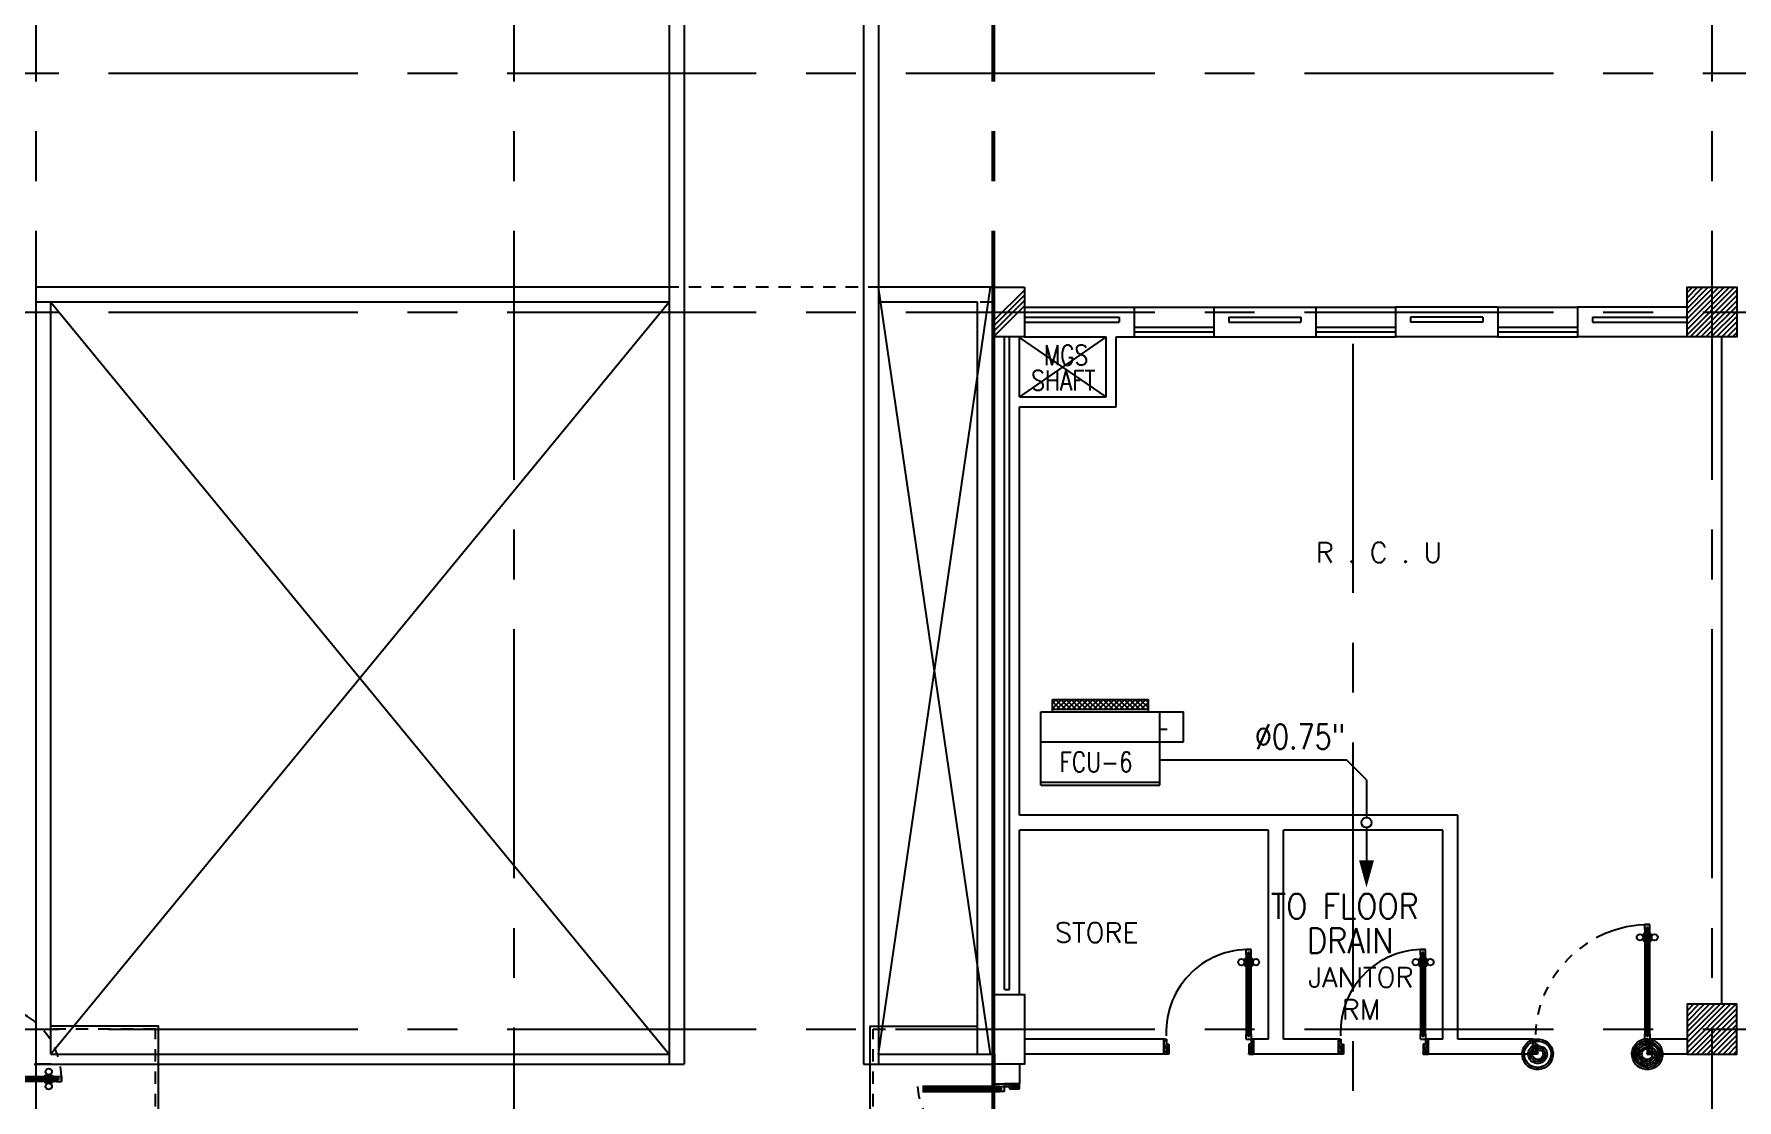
# Model space of a CAD drawing. Extents: x 417866242 to 417866861, y 43498051 to 43498155.
# Drawn here: x 417866821.67 to 417866838.76, y 43498133.33 to 43498144.03 of the extents above; entities that cross this region are included whole.
import ezdxf
from ezdxf.enums import TextEntityAlignment as Align

# ---------------------------------------------------------------- set-up
doc = ezdxf.new("R2010")
doc.units = 0
doc.header["$MEASUREMENT"] = 0
for name, pattern in [('CENTERX2', [4, 2.5, -0.5, 0.5, -0.5]), ('HIDDEN', [0.375, 0.25, -0.125]), ('HIDDEN2', [0.1875, 0.125, -0.0625])]:
    doc.linetypes.add(name, pattern=pattern)
doc.layers.get('0').update_dxf_attribs({"linetype": 'CONTINUOUS'})
for name, color, linetype in [('AC-CD', 6, 'CONTINUOUS'), ('AC-TEXT', 2, 'CONTINUOUS'), ('AXES', 11, 'CENTERX2'), ('COL', 11, 'CONTINUOUS'), ('DOOR', 11, 'CONTINUOUS'), ('FCU', 6, 'CONTINUOUS'), ('HAT', 11, 'CONTINUOUS'), ('INSUL', 11, 'CONTINUOUS'), ('P-SOLIDWASTE', 6, 'CONTINUOUS'), ('RM-NAME', 11, 'CONTINUOUS'), ('ROOF', 7, 'CONTINUOUS'), ('SHAFT', 11, 'CONTINUOUS'), ('STR', 11, 'CONTINUOUS'), ('TEXT', 11, 'CONTINUOUS'), ('TEXTN', 2, 'CONTINUOUS'), ('WALL', 11, 'CONTINUOUS'), ('WIN', 11, 'CONTINUOUS')]:
    doc.layers.add(name, color=color, linetype=linetype)
doc.styles.add('ROMANS', font='ROMANS.shx', dxfattribs={"width": 0.6})

# ---------------------------------------------------------------- blocks, each defined once
blk = doc.blocks.new('DOOR90')
at = {"layer": 'DOOR', "color": 7, "linetype": 'ByBlock'}
for p, q in [((-150, 0), (0, 0)), ((-150, 0), (-150, -25)), ((0, -50), (-113.7099299924448, 0)), ((0, -50), (-40.1457343158545, 0)), ((0, -50), (0, 0)), ((-1000, -25), (-1050, -25)), ((-1050, -75), (-1050, -25)), ((-1050, -25), (-1050, -75)), ((-1000, -75), (-1050, -74.99999999947613)), ((-1000, -41.9999999999709), (-1020, -41.9999999999709)), ((-1020, -42), (-1020, -58)), ((-1000, -58), (-1020, -58)), ((-1000, -25), (-1000, -41.9999999999709)), ((-1000, -58), (-1000, -75)), ((-877.6424572214019, -17.79999999995925), (-967.6424572214019, -17.79999999995925)), ((-967.6424572214019, -25), (-967.6424572214019, -17.79999999995925)), ((-967.6424572214019, -75), (-967.6424572214019, -82.20000000004075)), ((-877.6424572214019, -82.20000000004075), (-967.6424572214019, -82.20000000004075)), ((-955.0424572214251, -8.799999999959255), (-890.2424572213786, -8.799999999959255)), ((-955.0424572214251, -17.79999999995925), (-955.0424572214251, -8.799999999959255)), ((-955.0424572214251, -17.79999999995925), (-890.2424572213786, -17.79999999995925)), ((-955.0424572214251, -82.20000000004075), (-890.2424572213786, -82.20000000004075)), ((-955.0424572214251, -82.20000000004075), (-955.0424572214251, -91.20000000004075)), ((-955.0424572214251, -91.20000000004075), (-890.2424572213786, -91.20000000004075)), ((-890.2424572213786, -17.79999999995925), (-890.2424572213786, -8.799999999959255)), ((-890.2424572213786, -82.20000000004075), (-890.2424572213786, -91.20000000004075)), ((-877.6424572214019, -25), (-877.6424572214019, -17.79999999995925)), ((-877.6424572214019, -75), (-877.6424572214019, -82.20000000004075)), ((-200, -25), (-150, -25)), ((-200, -42), (-200, -25)), ((-180, -42), (-200, -42)), ((-200, -58), (-180, -58)), ((-200, -75), (-200, -58)), ((-150, -75), (-200, -75)), ((-180, -58), (-180, -42)), ((-150, -25), (-100, -25)), ((-150, -75), (-150, -25)), ((-100, -25), (-100, -50)), ((0, -50), (-100, -36.64271395650576)), ((-100, -50), (0, -50)), ((0, -850), (-113.7099299924448, -900)), ((-100, -875), (-100, -850)), ((0, -850), (-100, -863.3572860434942)), ((-100, -850), (0, -850)), ((0, -850), (-40.1457343158545, -900)), ((0, -850), (0, -900)), ((-150, -875), (-100, -875)), ((-150, -900), (-150, -875)), ((-150, -900), (0, -900)), ((0, -900), (-150, -900))]:
    blk.add_line(p, q, dxfattribs=at)
at = {"layer": 'DOOR', "linetype": 'ByBlock'}
for p, q in [((-200, -25), (-1000, -25)), ((-200, -42), (-1000, -41.9999999999709)), ((-200, -58), (-1000, -58)), ((-1000, -75), (-200, -75))]:
    blk.add_line(p, q, dxfattribs=at)
at = {"layer": 'DOOR', "color": 7, "linetype": 'ByBlock'}
for centre in [(-922.6424572214019, 23.53094421501737), (-922.6424572214019, -123.5309442149592)]:
    blk.add_circle(centre, 32.39999999998526, dxfattribs=at)
for centre, radius, start, end in [((0, -50), 154.4019578127773, 161.1052885482714, 166.2857707768669), ((0, -50), 94.40195781277725, 148.0181880328085, 180), ((0, -50), 134.4019578127773, 158.159849394549, 169.2800236450682), ((0, -50), 114.4019578127773, 154.0838418822192, 167.37742587102), ((0, -50), 74.40195781277725, 137.7764264185456, 180), ((0, -50), 54.40195781277725, 113.2073828924446, 180), ((0, -50), 34.40195781277725, 90, 180), ((0, -50), 14.40195781277725, 90, 180), ((0, -850), 94.40195781277725, 180, 211.9818119671915), ((0, -850), 74.40195781277725, 180, 222.2235735814543), ((0, -850), 54.40195781277725, 180, 246.7926171075554), ((0, -850), 34.40195781277725, 180, 270), ((0, -850), 14.40195781277725, 180, 270), ((0, -850), 154.4019578127773, 193.7142292231331, 198.8947114517286), ((0, -850), 134.4019578127773, 190.7199763549318, 201.840150605451)]:
    blk.add_arc(centre, radius, start, end, dxfattribs=at)
at = {"layer": 'DOOR', "linetype": 'HIDDEN', "ltscale": 0.5}
blk.add_arc((-222.2222222220153, -49.99999999976717), 828.155208510499, 178.270116378131, 275.0030377036063, dxfattribs=at)
blk = doc.blocks.new('A$C1DFA4FE8')
at = {"layer": 'DOOR', "color": 0, "linetype": 'ByBlock'}
for p, q in [((0.4128956971253501, 1630.930816745182), (0.4128956971253501, 1580.930816745182)), ((0.4128956971253501, 1580.930816745182), (0.4128956971253501, 1630.930816745182)), ((50.41289569712535, 1630.930816745182), (0.4128956971253501, 1630.930816745182)), ((50.41289569712535, 1580.930816745182), (0.4128956970962463, 1580.930816745706)), ((30.41289569712535, 1613.930816745182), (30.41289569712535, 1597.930816745182)), ((50.41289569712535, 1613.930816745211), (30.41289569712535, 1613.930816745211)), ((50.41289569712535, 1597.930816745182), (30.41289569712535, 1597.930816745182)), ((50.41289569712535, 1630.930816745182), (50.41289569712535, 1613.930816745211)), ((50.41289569712535, 1597.930816745182), (50.41289569712535, 1580.930816745182)), ((750.4128956971254, 1613.930816745211), (750.4128956971254, 1630.930816745211)), ((750.4128956971254, 1630.930816745211), (800.4128956971254, 1630.930816745211)), ((770.4128956971254, 1613.930816745211), (750.4128956971254, 1613.930816745211)), ((750.4128956971254, 1580.930816745211), (750.4128956971254, 1597.930816745211)), ((750.4128956971254, 1597.930816745211), (770.4128956971254, 1597.930816745211)), ((800.4128956971254, 1580.930816745211), (750.4128956971254, 1580.930816745211)), ((770.4128956971254, 1597.930816745211), (770.4128956971254, 1613.930816745211)), ((950.4128956971254, 1655.930816745211), (800.4128956971254, 1655.930816745211)), ((800.4128956971254, 1655.930816745211), (800.4128956971254, 1630.930816745211)), ((800.4128956971254, 1580.930816745211), (800.4128956971254, 1630.930816745211)), ((800.4128956971254, 1630.930816745211), (850.4128956971254, 1630.930816745211)), ((850.4128956971254, 1630.930816745211), (850.4128956971254, 1605.930816745211)), ((850.4128956971254, 1605.930816745211), (950.4128956971254, 1605.930816745211)), ((950.4128956971254, 1605.930816745211), (950.4128956971254, 1655.930816745211)), ((0.4128956971253501, 80.93081674524001), (0.4128956971253501, 130.93081674524)), ((0.4128956971253501, 130.93081674524), (0.4128956971253501, 80.93081674524001)), ((50.41289569712535, 130.93081674524), (0.4128956970962463, 130.9308167447161)), ((50.41289569712535, 80.93081674524001), (0.4128956971253501, 80.93081674524001)), ((30.41289569712535, 97.93081674524001), (30.41289569712535, 113.93081674524)), ((50.41289569712535, 113.93081674524), (30.41289569712535, 113.93081674524)), ((50.41289569712535, 97.9308167452109), (30.41289569712535, 97.9308167452109)), ((50.41289569712535, 113.93081674524), (50.41289569712535, 130.93081674524)), ((50.41289569712535, 80.93081674524001), (50.41289569712535, 97.9308167452109)), ((82.7704384757235, 130.93081674524), (82.7704384757235, 138.1308167452808)), ((172.7704384757235, 138.1308167452808), (82.7704384757235, 138.1308167452808)), ((82.7704384757235, 80.93081674524001), (82.7704384757235, 73.73081674517016)), ((172.7704384757235, 73.73081674517016), (82.7704384757235, 73.73081674517016)), ((95.37043847572932, 138.1308167452808), (95.37043847572932, 147.1308167452808)), ((95.37043847572932, 147.1308167452808), (160.1704384757177, 147.1308167452808)), ((95.37043847572932, 138.1308167452808), (160.1704384757177, 138.1308167452808)), ((95.37043847572932, 73.73081674517016), (95.37043847572932, 64.73081674517016)), ((95.37043847572932, 73.73081674517016), (160.1704384757177, 73.73081674517016)), ((95.37043847572932, 64.73081674517016), (160.1704384757177, 64.73081674517016)), ((160.1704384757177, 138.1308167452808), (160.1704384757177, 147.1308167452808)), ((160.1704384757177, 73.73081674517016), (160.1704384757177, 64.73081674517016)), ((172.7704384757235, 130.93081674524), (172.7704384757235, 138.1308167452808)), ((172.7704384757235, 80.93081674524001), (172.7704384757235, 73.73081674517016)), ((750.4128956971254, 130.9308167452109), (750.4128956971254, 113.9308167452109)), ((800.4128956971254, 130.9308167452109), (750.4128956971254, 130.9308167452109)), ((750.4128956971254, 113.9308167452109), (770.4128956971254, 113.9308167452109)), ((750.4128956971254, 97.9308167452109), (750.4128956971254, 80.9308167452109)), ((770.4128956971254, 97.9308167452109), (750.4128956971254, 97.9308167452109)), ((750.4128956971254, 80.9308167452109), (800.4128956971254, 80.9308167452109)), ((770.4128956971254, 113.9308167452109), (770.4128956971254, 97.9308167452109)), ((800.4128956971254, 130.9308167452109), (800.4128956971254, 80.9308167452109)), ((800.4128956971254, 55.9308167452109), (800.4128956971254, 80.9308167452109)), ((800.4128956971254, 80.9308167452109), (850.4128956971254, 80.9308167452109)), ((950.4128956971254, 55.9308167452109), (800.4128956971254, 55.9308167452109)), ((850.4128956971254, 105.9308167452109), (950.4128956971254, 105.9308167452109)), ((850.4128956971254, 80.9308167452109), (850.4128956971254, 105.9308167452109)), ((950.4128956971254, 105.9308167452109), (950.4128956971254, 55.9308167452109))]:
    blk.add_line(p, q, dxfattribs=at)
at = {"layer": 'DOOR', "linetype": 'ByBlock'}
for p, q in [((750.4128956971254, 1630.930816745211), (50.41289569712535, 1630.930816745182)), ((750.4128956971254, 1613.930816745211), (50.41289569712535, 1613.930816745211)), ((750.4128956971254, 1597.930816745211), (50.41289569712535, 1597.930816745182)), ((50.41289569712535, 1580.930816745182), (750.4128956971254, 1580.930816745211)), ((50.41289569712535, 130.93081674524), (750.4128956971254, 130.9308167452109)), ((750.4128956971254, 113.9308167452109), (50.41289569712535, 113.93081674524)), ((750.4128956971254, 97.9308167452109), (50.41289569712535, 97.9308167452109)), ((750.4128956971254, 80.9308167452109), (50.41289569712535, 80.93081674524001))]:
    blk.add_line(p, q, dxfattribs=at)
at = {"layer": 'DOOR', "color": 9, "linetype": 'ByBlock'}
for p, q in [((950.4128956971254, 1605.930816745211), (836.7029657046805, 1655.930816745211)), ((950.4128956971254, 1605.930816745211), (850.4128956971254, 1619.288102788705)), ((950.4128956971254, 1605.930816745211), (910.2671613812709, 1655.930816745211)), ((950.4128956971254, 105.9308167452109), (836.7029657046805, 55.9308167452109)), ((950.4128956971254, 105.9308167452109), (850.4128956971254, 92.57353070171666)), ((950.4128956971254, 105.9308167452109), (910.2671613812709, 55.9308167452109))]:
    blk.add_line(p, q, dxfattribs=at)
at = {"layer": 'DOOR', "color": 0, "linetype": 'ByBlock'}
for centre in [(127.7704384757235, 179.4617609601992), (127.7704384757235, 32.39987253022264)]:
    blk.add_circle(centre, 32.39999999998526, dxfattribs=at)
at = {"layer": 'DOOR', "linetype": 'HIDDEN', "ltscale": 0.5}
for centre, start, end in [((751.584770697089, 1605.930816745182), 178.0938237649878, 273.7249371334132), ((751.584770697089, 105.93081674524), 86.27506286658672, 181.9061762350122)]:
    blk.add_arc(centre, 751.5877765044983, start, end, dxfattribs=at)
at = {"layer": 'DOOR', "color": 9, "linetype": 'ByBlock'}
for centre, radius, start, end in [((950.4128956971254, 1605.930816745211), 154.4019578127773, 161.1052885492919, 166.2857707775487), ((950.4128956971254, 1605.930816745211), 134.4019578127773, 158.1598493930306, 169.2800236451594), ((950.4128956971254, 1605.930816745211), 114.4019578127773, 154.0838418820621, 167.3774258712913), ((950.4128956971254, 1605.930816745211), 94.40195781277725, 148.0181880330829, 180), ((950.4128956971254, 1605.930816745211), 74.40195781277725, 137.776426416831, 180), ((950.4128956971254, 1605.930816745211), 54.40195781277725, 113.2073828919769, 180), ((950.4128956971254, 1605.930816745211), 34.40195781277725, 90.00000000000001, 180), ((950.4128956971254, 1605.930816745211), 14.40195781277725, 90.00000000000001, 180), ((950.4128956971254, 105.9308167452109), 154.4019578127773, 193.7142292224513, 198.8947114507081), ((950.4128956971254, 105.9308167452109), 134.4019578127773, 190.7199763548406, 201.8401506069695), ((950.4128956971254, 105.9308167452109), 114.4019578127773, 192.6225741287087, 205.9161581179379), ((950.4128956971254, 105.9308167452109), 94.40195781277725, 180, 211.9818119669171), ((950.4128956971254, 105.9308167452109), 74.40195781277725, 180, 222.223573583169), ((950.4128956971254, 105.9308167452109), 54.40195781277725, 180, 246.7926171080232), ((950.4128956971254, 105.9308167452109), 34.40195781277725, 180, 270), ((950.4128956971254, 105.9308167452109), 14.40195781277725, 180, 270)]:
    blk.add_arc(centre, radius, start, end, dxfattribs=at)
blk = doc.blocks.new('DOOR100')
at = {"layer": 'DOOR', "color": 7, "linetype": 'ByBlock'}
for p, q in [((-91.20000000018626, 1205.042457221396), (-91.20000000018626, 1140.242457221408)), ((-82.20000000018626, 1205.042457221396), (-91.20000000018626, 1205.042457221396)), ((-82.20000000018626, 1127.642457221402), (-82.20000000018626, 1217.642457221402)), ((-75.00000000011642, 1217.642457221402), (-82.20000000018626, 1217.642457221402)), ((-82.20000000018626, 1205.042457221396), (-82.20000000018626, 1140.242457221408)), ((-75.00000000011642, 1250), (-74.99999999959255, 1300.000000000029)), ((-75.00000000011642, 1300), (-25.00000000011642, 1300)), ((-25.00000000011642, 1300), (-75.00000000011642, 1300)), ((-58.00000000011642, 1250), (-75.00000000011642, 1250)), ((-58.00000000011642, 1250), (-58.00000000011642, 1270)), ((-42.00000000011642, 1270), (-58.00000000011642, 1270)), ((-42.00000000011642, 1250), (-42.00000000011642, 1270)), ((-25.00000000011642, 1250), (-42.00000000011642, 1250)), ((-25.00000000011642, 1250), (-25.00000000011642, 1300)), ((-25.00000000011642, 1217.642457221402), (-17.80000000004657, 1217.642457221402)), ((-17.80000000004657, 1127.642457221402), (-17.80000000004657, 1217.642457221402)), ((-17.80000000004657, 1205.042457221396), (-17.80000000004657, 1140.242457221408)), ((-17.80000000004657, 1205.042457221396), (-8.800000000046566, 1205.042457221396)), ((-8.800000000046566, 1205.042457221396), (-8.800000000046566, 1140.242457221408)), ((-82.20000000018626, 1140.242457221408), (-91.20000000018626, 1140.242457221408)), ((-75.00000000011642, 1127.642457221402), (-82.20000000018626, 1127.642457221402)), ((-25.00000000011642, 1127.642457221402), (-17.80000000004657, 1127.642457221402)), ((-17.80000000004657, 1140.242457221408), (-8.800000000046566, 1140.242457221408)), ((-75, 200), (-58, 200)), ((-75, 150), (-75, 200)), ((-58, 200), (-58, 180)), ((-58, 180), (-42, 180)), ((-42, 200), (-25, 200)), ((-42, 180), (-42, 200)), ((-25, 200), (-25, 150)), ((-1200, 0), (-1200, 150)), ((-1200, 150), (-1175, 150)), ((-1200, 150), (-1200, 0)), ((-1150, 0), (-1200, 113.7099299924448)), ((-1150, 0), (-1200, 40.1457343158545)), ((-1150, 0), (-1200, 0)), ((-1175, 150), (-1175, 100)), ((-1175, 100), (-1150, 100)), ((-1150, 0), (-1163.357286043465, 100)), ((-1150, 100), (-1150, 0)), ((-75, 150), (-25, 150)), ((-50, 0), (0, 113.7099299924448)), ((-50, 100), (-50, 0)), ((-50, 0), (-36.64271395653486, 100)), ((-25, 100), (-50, 100)), ((-50, 0), (0, 40.1457343158545)), ((-50, 0), (0, 0)), ((0, 150), (-25, 150)), ((-25, 150), (-25, 100)), ((0, 0), (0, 150)), ((0, 150), (0, 0))]:
    blk.add_line(p, q, dxfattribs=at)
at = {"layer": 'DOOR', "linetype": 'ByBlock'}
for p, q in [((-75.00000000011642, 1250), (-75, 200)), ((-58, 200), (-58.00000000011642, 1250)), ((-42, 200), (-42.00000000011642, 1250)), ((-25, 200), (-25.00000000011642, 1250))]:
    blk.add_line(p, q, dxfattribs=at)
at = {"layer": 'DOOR', "color": 7, "linetype": 'ByBlock'}
for centre in [(-123.5309442150756, 1172.642457221402), (23.53094421490096, 1172.642457221402)]:
    blk.add_circle(centre, 32.39999999998526, dxfattribs=at)
at = {"layer": 'DOOR', "linetype": 'HIDDEN', "ltscale": 0.5}
blk.add_arc((-24.99999999965075, 149.9999999994106), 1150.000000000618, 90, 179.9999999995831, dxfattribs=at)
at = {"layer": 'DOOR', "color": 7, "linetype": 'ByBlock'}
for centre, radius, start, end in [((-1150, 0), 154.4019578127773, 103.7142292212167, 108.8947114515936), ((-1150, 0), 134.4019578127773, 100.7199763555959, 111.8401506085482), ((-1150, 0), 94.40195781277725, 90, 121.981811965689), ((-1150, 0), 74.40195781277725, 90, 132.2235735847074), ((-1150, 0), 54.40195781277725, 90, 156.7926171089788), ((-1150, 0), 34.40195781277725, 90, 180), ((-1150, 0), 14.40195781277725, 90, 180), ((-50, 0), 94.40195781277725, 58.01818803431096, 90), ((-50, 0), 74.40195781277725, 47.7764264152926, 90), ((-50, 0), 54.40195781277725, 23.20738289102122, 90), ((-50, 0), 34.40195781277725, 0, 90), ((-50, 0), 14.40195781277725, 0, 90), ((-50, 0), 134.4019578127773, 68.15984939145177, 79.28002364440412), ((-50, 0), 114.4019578127773, 64.0838418833441, 77.3774258719247), ((-50, 0), 154.4019578127773, 71.10528854840643, 76.28577077878333)]:
    blk.add_arc(centre, radius, start, end, dxfattribs=at)
blk = doc.blocks.new('*X73')
at = {"color": 0}
for p, q in [((73379.22208648533, 169899.2977184491), (73869.65834184796, 170389.7339738117)), ((73379.22208648533, 169952.3307270381), (73816.62533325895, 170389.7339738117)), ((73379.22208648533, 170005.363735627), (73763.59232466997, 170389.7339738117)), ((73379.22208648533, 170058.396744216), (73710.55931608098, 170389.7339738117)), ((73379.22208648532, 170111.429752805), (73657.526307492, 170389.7339738117)), ((73379.22208648532, 170164.462761394), (73604.49329890299, 170389.7339738117)), ((73379.22208648532, 170217.495769983), (73551.460290314, 170389.7339738117)), ((73379.22208648532, 170270.528778572), (73498.42728172502, 170389.7339738117)), ((73379.22208648532, 170323.561787161), (73445.39427313601, 170389.7339738117)), ((73379.2220864853, 170376.59479575), (73392.36126454703, 170389.7339738117)), ((73422.69135043694, 169889.7339738117), (73879.22208648524, 170346.26470986)), ((73475.72435902593, 169889.7339738117), (73879.22208648526, 170293.231701271)), ((73528.75736761492, 169889.7339738117), (73879.22208648526, 170240.198692682)), ((73581.79037620392, 169889.7339738117), (73879.22208648526, 170187.165684093)), ((73634.82338479291, 169889.7339738117), (73879.22208648526, 170134.132675504)), ((73687.8563933819, 169889.7339738117), (73879.22208648526, 170081.099666915)), ((73740.88940197088, 169889.7339738117), (73879.22208648527, 170028.066658326)), ((73793.92241055988, 169889.7339738117), (73879.22208648527, 169975.0336497371)), ((73846.95541914887, 169889.7339738117), (73879.22208648527, 169922.0006411481))]:
    blk.add_line(p, q, dxfattribs=at)
blk = doc.blocks.new('*X72')
at = {"color": 0}
for p, q in [((73379.22208648534, 177111.7868865519), (73857.16917374516, 177589.7339738117)), ((73379.22208648534, 177164.8198951409), (73804.13616515617, 177589.7339738117)), ((73379.22208648534, 177217.8529037299), (73751.10315656719, 177589.7339738117)), ((73379.22208648536, 177270.8859123188), (73698.0701479782, 177589.7339738117)), ((73379.22208648536, 177323.9189209078), (73645.0371393892, 177589.7339738117)), ((73379.22208648537, 177376.9519294968), (73592.00413080021, 177589.7339738117)), ((73379.22208648537, 177429.9849380858), (73538.97112221122, 177589.7339738117)), ((73379.22208648539, 177483.0179466748), (73485.93811362224, 177589.7339738117)), ((73379.22208648539, 177536.0509552638), (73432.90510503323, 177589.7339738117)), ((73410.20218233416, 177089.7339738117), (73879.22208648533, 177558.7538779629)), ((73463.23519092315, 177089.7339738117), (73879.22208648533, 177505.7208693739)), ((73516.26819951214, 177089.7339738117), (73879.22208648532, 177452.6878607848)), ((73569.30120810114, 177089.7339738117), (73879.22208648532, 177399.6548521958)), ((73622.33421669013, 177089.7339738117), (73879.2220864853, 177346.6218436069)), ((73675.36722527911, 177089.7339738117), (73879.2220864853, 177293.5888350179)), ((73728.4002338681, 177089.7339738117), (73879.2220864853, 177240.5558264289)), ((73781.4332424571, 177089.7339738117), (73879.22208648529, 177187.5228178399)), ((73834.46625104609, 177089.7339738117), (73879.22208648529, 177134.4898092509))]:
    blk.add_line(p, q, dxfattribs=at)
blk = doc.blocks.new('COL50')
at = {"layer": 'COL'}
blk.add_lwpolyline([(-249.9999999999709, 250), (-249.9999999999418, -250), (250, -250), (249.9999999999709, 250)], close=True, dxfattribs=at)
blk = doc.blocks.new('RM1')
at = {"layer": 'RM-NAME', "style": 'ROMANS'}
for tag, p in [('ROOMNAME1', (0, 323.8095238059759)), ('ROOMNAME2', (0, 0))]:
    blk.add_attdef(tag, text='', height=200, dxfattribs=at).set_placement(p, align=Align.MIDDLE)
blk = doc.blocks.new('C11')
at = {"layer": 'HAT'}
h = blk.add_hatch(dxfattribs=at)
h.set_pattern_fill('ANSI31', color=256, scale=300, style=0)
h.set_pattern_definition([(45, (-248556.1822811713, -75061.0053373936), (-26.51650429449553, 26.51650429449553), [])])
h.paths.add_polyline_path([(300.0000000000291, 700), (-2.91038304567337e-11, 700), (0, 349.9999999998981), (300.0000000000291, 349.9999999998981)])
h.paths.add_polyline_path([(300, 349.9999999998981), (-2.91038304567337e-11, 349.9999999998981), (-2.91038304567337e-11, 0), (300.0000000000291, 0)])
at = {"layer": 'COL'}
blk.add_lwpolyline([(300.0000000000291, 700), (299.9999999999709, 0), (0, 0), (0, 700)], close=True, dxfattribs=at)
blk = doc.blocks.new('*X37')
at = {"color": 0}
for p, q in [((-750.2433014437457, 2537.8032310737), (-672.2561432365363, 2615.790389280909)), ((-750.243301443746, 2590.836239662691), (-725.2891518255274, 2615.790389280909)), ((-659.6350886662223, 2515.790389280909), (-750.2433014437461, 2606.398602058433)), ((-719.2231346475452, 2515.790389280909), (-619.2231346475452, 2615.790389280909)), ((-606.6020800772312, 2515.790389280909), (-706.6020800772312, 2615.790389280909)), ((-666.190126058554, 2515.790389280909), (-566.1901260585541, 2615.790389280909)), ((-553.5690714882402, 2515.790389280909), (-653.5690714882402, 2615.790389280909)), ((-613.157117469563, 2515.790389280909), (-513.1571174695631, 2615.790389280909)), ((-500.5360628992491, 2515.790389280909), (-600.5360628992491, 2615.790389280909)), ((-560.124108880572, 2515.790389280909), (-460.124108880572, 2615.790389280909)), ((-447.5030543102581, 2515.790389280909), (-547.503054310258, 2615.790389280909)), ((-507.0911002915809, 2515.790389280909), (-407.0911002915809, 2615.790389280909)), ((-394.470045721267, 2515.790389280909), (-494.470045721267, 2615.790389280909)), ((-454.0580917025898, 2515.790389280909), (-354.0580917025898, 2615.790389280909)), ((-341.4370371322759, 2515.790389280909), (-441.4370371322759, 2615.790389280909)), ((-401.0250831135987, 2515.790389280909), (-301.0250831135988, 2615.790389280909)), ((-288.4040285432848, 2515.790389280909), (-388.4040285432848, 2615.790389280909)), ((-347.9920745246076, 2515.790389280909), (-247.9920745246077, 2615.790389280909)), ((-235.3710199542938, 2515.790389280909), (-335.3710199542938, 2615.790389280909)), ((-294.9590659356166, 2515.790389280909), (-194.9590659356166, 2615.790389280909)), ((-182.3380113653027, 2515.790389280909), (-282.3380113653027, 2615.790389280909)), ((-241.9260573466255, 2515.790389280909), (-141.9260573466256, 2615.790389280909)), ((-129.3050027763116, 2515.790389280909), (-229.3050027763116, 2615.790389280909)), ((-188.8930487576345, 2515.790389280909), (-88.89304875763449, 2615.790389280909)), ((-76.27199418732056, 2515.790389280909), (-176.2719941873206, 2615.790389280909)), ((-135.8600401686434, 2515.790389280909), (-35.86004016864342, 2615.790389280909)), ((-23.23898559832949, 2515.790389280909), (-123.2389855983295, 2615.790389280909)), ((-82.82703157965233, 2515.790389280909), (17.17296842034765, 2615.790389280909)), ((29.79402299066158, 2515.790389280909), (-70.2059770093384, 2615.790389280909)), ((-29.79402299066158, 2515.790389280909), (70.2059770093384, 2615.790389280909)), ((82.82703157965233, 2515.790389280909), (-17.17296842034765, 2615.790389280909)), ((23.23898559832949, 2515.790389280909), (123.2389855983295, 2615.790389280909)), ((135.8600401686434, 2515.790389280909), (35.86004016864342, 2615.790389280909)), ((76.27199418732056, 2515.790389280909), (176.2719941873206, 2615.790389280909)), ((188.8930487576345, 2515.790389280909), (88.89304875763449, 2615.790389280909)), ((129.3050027763116, 2515.790389280909), (214.7566985562537, 2601.242085060851)), ((214.7566985562536, 2542.959748071281), (141.9260573466256, 2615.790389280909)), ((214.7566985562537, 2595.992756660272), (194.9590659356166, 2615.790389280909)), ((-712.6680972552134, 2515.790389280909), (-750.2433014437458, 2553.365593469442)), ((182.3380113653027, 2515.790389280909), (214.7566985562536, 2548.20907647186))]:
    blk.add_line(p, q, dxfattribs=at)
blk = doc.blocks.new('WAP16')
at = {"color": 6}
for p, q in [((-597, 0), (-597, -737)), ((-597, 0), (597, 0)), ((597, 0), (597, -737)), ((-597, -437), (597, -437)), ((-597, -737), (597, -737))]:
    blk.add_line(p, q, dxfattribs=at)
at = {"color": 3}
for p, q in [((-597, -32), (597, -32)), ((597, -437), (835, -437)), ((835, -437), (835, -737)), ((597, -562.0173622146249), (670.3489288687706, -562.0173622146249)), ((-482.5, -737), (-482.5, -862)), ((-482.5, -762), (482.5, -762)), ((482.5, -737), (482.5, -862)), ((597, -737), (835, -737)), ((-482.5, -862), (482.5, -862))]:
    blk.add_line(p, q, dxfattribs=at)
at = {"color": 11}
blk.add_blockref('*X37', (267.7433014512062, -3377.790389284492), dxfattribs=at)

msp = doc.modelspace()

# ---------------------------------------------------------------- hatches: boundary and pattern name
at = {"layer": 'HAT', "linetype": 'ByBlock', "ltscale": 0.3}
h = msp.add_hatch(dxfattribs=at)
h.set_pattern_fill('ANSI31', color=256, scale=300, style=0)
h.set_pattern_definition([(45.00042688913857, (417866572.8156243, 43498058.62858441), (-0.02651616290502259, 0.02651655803172738), [])])
h.paths.add_polyline_path([(417866831.6084747, 43498141.48975767), (417866831.3084785, 43498141.48975767), (417866831.3084785, 43498141.23975717), (417866831.6084747, 43498141.23975717)])
h.paths.add_polyline_path([(417866831.6084747, 43498141.23975717), (417866831.3084785, 43498141.23975717), (417866831.3084785, 43498140.98975666), (417866831.6084747, 43498140.98975666)])

# ---------------------------------------------------------------- linework, layer by layer
at = {"layer": 'AC-CD'}
for p, q in [((417866832.9677181, 43498136.74394441), (417866834.8408386, 43498136.74394441)), ((417866835.0408387, 43498136.54394443), (417866834.8408386, 43498136.74394441)), ((417866835.0408387, 43498136.54394437), (417866835.0408387, 43498136.16475668)), ((417866835.0408387, 43498136.06475665), (417866835.0408387, 43498135.68814322))]:
    msp.add_line(p, q, dxfattribs=at)
msp.add_circle((417866835.0408387, 43498136.11475665), 0.05, dxfattribs=at)
at = {"layer": 'AXES'}
for p, q in [((417866826.4884786, 43498075.55546302), (417866826.4884786, 43498154.36813814)), ((417866838.5084786, 43498075.55546302), (417866838.5084786, 43498154.03293495)), ((417866821.6884786, 43498075.55546302), (417866821.6884786, 43498153.69219407)), ((417866831.2884786, 43498075.55546302), (417866831.2884786, 43498153.68293497)), ((417866831.3084787, 43498075.55546302), (417866831.3084787, 43498153.68293497)), ((417866778.4170337, 43498143.63975666), (417866847.5084786, 43498143.63975666)), ((417866778.4170337, 43498141.23975666), (417866847.5084786, 43498141.23975666)), ((417866834.9084786, 43498082.41975666), (417866834.9084786, 43498141.23975666)), ((417866778.4170337, 43498134.03975666), (417866847.5084786, 43498134.03975666))]:
    msp.add_line(p, q, dxfattribs=at)
at = {"layer": 'COL', "linetype": 'HIDDEN2'}
msp.add_line((417866831.2884785, 43498141.48975666), (417866831.2884785, 43498141.33975666), dxfattribs=at)
at = {"layer": 'COL'}
for p, q in [((417866831.3084785, 43498141.48975767), (417866831.6084747, 43498141.48975767)), ((417866831.3084785, 43498140.98975666), (417866831.3084785, 43498141.48975767)), ((417866831.6084747, 43498141.48975767), (417866831.6084747, 43498140.98975666)), ((417866831.6084747, 43498140.98975666), (417866831.3084785, 43498140.98975666))]:
    msp.add_line(p, q, dxfattribs=at)
msp.add_lwpolyline([(417866838.2584785, 43498140.98975666), (417866838.2584785, 43498141.48975666), (417866838.7584785, 43498141.48975666), (417866838.7584785, 43498140.98975666)], close=True, dxfattribs=at)
at = {"layer": 'DOOR', "linetype": 'ByBlock'}
for p, q in [((417866831.3584786, 43498133.46476109), (417866830.5834786, 43498133.46476109)), ((417866831.3584786, 43498133.44776108), (417866830.5834786, 43498133.44776108)), ((417866831.3584786, 43498133.43176109), (417866830.5834786, 43498133.43176109)), ((417866830.5834786, 43498133.41476108), (417866831.3584786, 43498133.41476108))]:
    msp.add_line(p, q, dxfattribs=at)
at = {"layer": 'DOOR', "color": 0, "linetype": 'ByBlock'}
for p, q in [((417866831.3584786, 43498133.44776108), (417866831.3584786, 43498133.46476109)), ((417866831.3584786, 43498133.46476109), (417866831.4084786, 43498133.46476109)), ((417866831.3784786, 43498133.44776108), (417866831.3584786, 43498133.44776108)), ((417866831.3584786, 43498133.41476108), (417866831.3584786, 43498133.43176109)), ((417866831.3584786, 43498133.43176109), (417866831.3784786, 43498133.43176109)), ((417866831.3784786, 43498133.43176109), (417866831.3784786, 43498133.44776108)), ((417866831.5584786, 43498133.48976108), (417866831.4084786, 43498133.48976108)), ((417866831.4084786, 43498133.48976108), (417866831.4084786, 43498133.46476109)), ((417866831.4084786, 43498133.41476108), (417866831.4084786, 43498133.46476109)), ((417866831.4084786, 43498133.46476109), (417866831.4584786, 43498133.46476109)), ((417866831.4584786, 43498133.46476109), (417866831.4584786, 43498133.43976109)), ((417866831.4584786, 43498133.43976109), (417866831.5584786, 43498133.43976109)), ((417866831.5584786, 43498133.43976109), (417866831.5584786, 43498133.48976108)), ((417866831.4084786, 43498133.41476108), (417866831.3584786, 43498133.41476108))]:
    msp.add_line(p, q, dxfattribs=at)
at = {"layer": 'DOOR', "color": 9, "linetype": 'ByBlock'}
for q in [(417866831.4447687, 43498133.48976108), (417866831.4584786, 43498133.45311837), (417866831.5183329, 43498133.48976108)]:
    msp.add_line((417866831.5584786, 43498133.43976109), q, dxfattribs=at)
at = {"layer": 'DOOR', "linetype": 'HIDDEN', "ltscale": 0.5}
msp.add_arc((417866831.515723, 43498133.57200386), 0.9880815412666035, 186.2309498340957, 263.7689536644637, dxfattribs=at)
at = {"layer": 'DOOR', "color": 9, "linetype": 'ByBlock'}
for radius, start, end in [(0.1544019578127773, 161.1052886008524, 166.285770704223), (0.1344019578127773, 158.1598482088149, 169.2800234061546), (0.1144019578127773, 154.0838418619053, 167.3774259067398), (0.09440195781277726, 148.0181894628391, 180), (0.07440195781277725, 137.7764266957812, 180), (0.05440195781277726, 113.2073811913954, 180), (0.03440195781277725, 90, 180), (0.01440195781277726, 90, 180)]:
    msp.add_arc((417866831.5584786, 43498133.43976109), radius, start, end, dxfattribs=at)
at = {"layer": 'INSUL'}
for p, q in [((417866831.6084786, 43498141.18975665), (417866832.5584786, 43498141.18975665)), ((417866831.6084786, 43498141.13975666), (417866832.5584786, 43498141.13975666)), ((417866832.5584786, 43498141.18975665), (417866832.5584786, 43498141.13975666)), ((417866833.6584786, 43498141.18975665), (417866834.3834786, 43498141.18975665)), ((417866833.6584786, 43498141.18975665), (417866833.6584786, 43498141.13975666)), ((417866833.6584786, 43498141.13975666), (417866834.3834786, 43498141.13975666)), ((417866834.3834786, 43498141.18975665), (417866834.3834786, 43498141.13975666)), ((417866836.2084786, 43498141.18975665), (417866835.4834786, 43498141.18975665)), ((417866835.4834786, 43498141.18975665), (417866835.4834786, 43498141.13975666)), ((417866836.2084786, 43498141.13975666), (417866835.4834786, 43498141.13975666)), ((417866836.2084786, 43498141.18975665), (417866836.2084786, 43498141.13975666)), ((417866837.3084786, 43498141.18975665), (417866838.2584786, 43498141.18975665)), ((417866837.3084786, 43498141.18975665), (417866837.3084786, 43498141.13975666)), ((417866837.3084786, 43498141.13975666), (417866838.2584786, 43498141.13975666)), ((417866831.4084786, 43498134.43975665), (417866831.4084786, 43498140.98975666)), ((417866831.4584786, 43498134.43975665), (417866831.4584786, 43498140.98975666)), ((417866831.4084786, 43498134.43975665), (417866831.4584786, 43498134.43975665))]:
    msp.add_line(p, q, dxfattribs=at)
at = {"layer": 'P-SOLIDWASTE'}
for points in [[(417866833.6662139, 43498136.74394441, 0, 0.1500000000000001, 0), (417866833.3933456, 43498136.74394441, 0.1500000000000001, 0.1500000000000001, 0)], [(417866835.0408387, 43498135.46290144, 0, 0.1500000000000001, 0), (417866835.0408387, 43498135.73576977, 0.1500000000000001, 0.1500000000000001, 0)]]:
    msp.add_lwpolyline(points, format="xyseb", dxfattribs=at)
at = {"layer": 'ROOF'}
for p, q in [((417866828.0434786, 43498148.36475666), (417866828.0434786, 43498133.68975665)), ((417866828.1934786, 43498148.36475666), (417866828.1934786, 43498133.68975665)), ((417866829.9934786, 43498148.36475666), (417866829.9934786, 43498133.68975665)), ((417866830.1434786, 43498148.36475666), (417866830.1434786, 43498133.68975665)), ((417866828.0434786, 43498141.48975666), (417866821.6884786, 43498141.48975666)), ((417866831.2684786, 43498141.48975666), (417866830.1434786, 43498141.48975666)), ((417866828.0434786, 43498141.33975665), (417866821.6884786, 43498141.33975665)), ((417866821.6884786, 43498133.68975665), (417866821.6884786, 43498141.28975666)), ((417866821.8384786, 43498133.78975666), (417866821.8384786, 43498141.33975665)), ((417866831.1384786, 43498141.33975665), (417866830.1434786, 43498141.33975665)), ((417866831.1384786, 43498133.78975666), (417866831.1384786, 43498141.33975665)), ((417866831.2884786, 43498133.78975666), (417866831.2884786, 43498141.28975666)), ((417866821.8384786, 43498133.78975666), (417866828.0434786, 43498133.78975666)), ((417866830.1434786, 43498133.78975666), (417866831.2884786, 43498133.78975666)), ((417866821.6684786, 43498133.68975665), (417866828.1934786, 43498133.68975665)), ((417866821.8384786, 43498133.68975665), (417866821.6884786, 43498133.68975665)), ((417866829.9934786, 43498133.68975665), (417866831.2884786, 43498133.68975665))]:
    msp.add_line(p, q, dxfattribs=at)
at = {"layer": 'SHAFT'}
for p, q in [((417866831.2684786, 43498133.78975666), (417866830.1434786, 43498141.48975666)), ((417866830.1434786, 43498133.78975666), (417866831.2683576, 43498141.48975666)), ((417866821.8384786, 43498141.33975665), (417866828.0434786, 43498133.78975666)), ((417866828.0434786, 43498141.33975665), (417866821.8384786, 43498133.78975666))]:
    msp.add_line(p, q, dxfattribs=at)
at = {"layer": 'STR', "linetype": 'HIDDEN2'}
for p, q in [((417866831.2884786, 43498141.48975666), (417866821.6884786, 43498141.48975666)), ((417866831.2884786, 43498141.33975665), (417866830.1434786, 43498141.33975665))]:
    msp.add_line(p, q, dxfattribs=at)
at = {"layer": 'STR'}
for points in [[(417866821.8384786, 43498131.43475476), (417866822.9184786, 43498131.43475476), (417866822.9184786, 43498134.06975666), (417866821.8384786, 43498134.06975666)], [(417866831.0884786, 43498131.43475476), (417866830.0584786, 43498131.43475476), (417866830.0584786, 43498134.06975666), (417866831.1384786, 43498134.06975666)]]:
    msp.add_lwpolyline(points, dxfattribs=at)
at = {"layer": 'STR', "linetype": 'HIDDEN2'}
for points in [[(417866821.8384786, 43498131.46475476), (417866822.8884786, 43498131.46475476), (417866822.8884786, 43498134.03975666), (417866821.8384786, 43498134.03975666)], [(417866831.0884786, 43498131.46475476), (417866830.0884786, 43498131.46475476), (417866830.0884786, 43498134.03975666), (417866831.1384786, 43498134.03975666)]]:
    msp.add_lwpolyline(points, dxfattribs=at)
at = {"layer": 'TEXT', "color": 251, "linetype": 'ByBlock'}
for p, q in [((417866832.4284786, 43498140.98975666), (417866831.5584786, 43498140.38975666)), ((417866832.4284786, 43498140.38975666), (417866831.5584786, 43498140.98577682))]:
    msp.add_line(p, q, dxfattribs=at)
at = {"layer": 'WALL'}
for p, q in [((417866831.6084786, 43498141.28975666), (417866832.7084786, 43498141.28975666)), ((417866832.7084786, 43498141.28975666), (417866832.7084786, 43498140.98975666)), ((417866833.5084786, 43498141.28975666), (417866834.5334786, 43498141.28975666)), ((417866833.5084786, 43498141.28975666), (417866833.5084786, 43498140.98975666)), ((417866834.5334786, 43498141.28975666), (417866834.5334786, 43498140.98975666)), ((417866836.3584786, 43498141.28975666), (417866835.3334786, 43498141.28975666)), ((417866835.3334786, 43498141.28975666), (417866835.3334786, 43498140.98975666)), ((417866836.3584786, 43498141.28975666), (417866836.3584786, 43498140.98975666)), ((417866837.1584786, 43498141.28975666), (417866837.1584786, 43498140.98975666)), ((417866838.2584786, 43498141.28975666), (417866837.1584786, 43498141.28975666)), ((417866831.3084786, 43498134.28975666), (417866831.3084786, 43498140.98975666)), ((417866831.5584786, 43498140.38975666), (417866831.5584786, 43498140.98975666)), ((417866831.6084786, 43498140.98975666), (417866832.4284786, 43498140.98975666)), ((417866832.4284786, 43498140.38975666), (417866832.4284786, 43498140.98975666)), ((417866832.5284786, 43498140.28975666), (417866832.5284786, 43498140.98975666)), ((417866832.5284786, 43498140.98975666), (417866832.7084786, 43498140.98975666)), ((417866833.5084786, 43498140.98975666), (417866834.5334786, 43498140.98975666)), ((417866836.3584786, 43498140.98975666), (417866835.3334786, 43498140.98975666)), ((417866838.2584786, 43498140.98975666), (417866837.1584786, 43498140.98975666)), ((417866838.6084786, 43498134.28975666), (417866838.6084786, 43498140.98975666)), ((417866831.5584786, 43498140.38975666), (417866832.4284786, 43498140.38975666)), ((417866831.5584786, 43498140.28975666), (417866832.5284786, 43498140.28975666)), ((417866831.5584786, 43498136.18975665), (417866831.5584786, 43498140.28975666)), ((417866835.9584786, 43498136.18975665), (417866831.5584786, 43498136.18975665)), ((417866835.9584786, 43498133.93975665), (417866835.9584786, 43498136.18975665)), ((417866834.0584786, 43498136.03975666), (417866831.5584786, 43498136.03975666)), ((417866831.5584786, 43498134.38975666), (417866831.5584786, 43498136.03975666)), ((417866834.0584786, 43498133.93975665), (417866834.0584786, 43498136.03975666)), ((417866835.8084786, 43498136.03975666), (417866834.2084786, 43498136.03975666)), ((417866834.2084786, 43498133.93975665), (417866834.2084786, 43498136.03975666)), ((417866835.8084786, 43498133.93975665), (417866835.8084786, 43498136.03975666)), ((417866833.0084786, 43498133.93975665), (417866831.6084786, 43498133.93975665)), ((417866833.0084786, 43498133.78975666), (417866833.0084786, 43498133.93975665)), ((417866834.0584786, 43498133.93975665), (417866833.9084786, 43498133.93975665)), ((417866833.9084786, 43498133.78975666), (417866833.9084786, 43498133.93975665)), ((417866834.7584786, 43498133.93975665), (417866834.2084786, 43498133.93975665)), ((417866834.7584786, 43498133.78975666), (417866834.7584786, 43498133.93975665)), ((417866835.8084786, 43498133.93975665), (417866835.6584786, 43498133.93975665)), ((417866835.6584786, 43498133.78975666), (417866835.6584786, 43498133.93975665)), ((417866836.7084786, 43498133.93975665), (417866835.9584786, 43498133.93975665)), ((417866838.2584786, 43498133.93975665), (417866837.9084786, 43498133.93975665)), ((417866833.0084786, 43498133.78975666), (417866831.6073505, 43498133.78975666)), ((417866834.7584786, 43498133.78975666), (417866833.9084786, 43498133.78975666)), ((417866836.7084786, 43498133.78975666), (417866835.6584786, 43498133.78975666)), ((417866838.2584786, 43498133.78975666), (417866837.9084786, 43498133.78975666))]:
    msp.add_line(p, q, dxfattribs=at)
at = {"layer": 'WALL', "linetype": 'ByBlock'}
for p, q in [((417866836.7084786, 43498133.78975666), (417866836.7084786, 43498133.93975665)), ((417866837.9084786, 43498133.78975666), (417866837.9084786, 43498133.93975665)), ((417866831.3084786, 43498133.78975666), (417866831.3084786, 43498133.48975813)), ((417866831.5584786, 43498133.68975665), (417866831.5584786, 43498133.48975813)), ((417866831.3084786, 43498133.48975813), (417866831.5584786, 43498133.48975813))]:
    msp.add_line(p, q, dxfattribs=at)
at = {"layer": 'WALL', "linetype": 'ByBlock', "ltscale": 0.3}
for points in [[(417866838.2584786, 43498141.48975666), (417866838.7584786, 43498141.48975666), (417866838.7584786, 43498140.98975666), (417866838.2584786, 43498140.98975666)], [(417866831.3084786, 43498134.38975666), (417866831.6084786, 43498134.38975666), (417866831.6084786, 43498133.68975665), (417866831.3084786, 43498133.68975665)], [(417866838.7584786, 43498134.28975666), (417866838.2584786, 43498134.28975666), (417866838.2584786, 43498133.78975666), (417866838.7584786, 43498133.78975666)]]:
    msp.add_lwpolyline(points, close=True, dxfattribs=at)
at = {"layer": 'WIN'}
for p, q in [((417866832.7084786, 43498141.28975666), (417866833.5084786, 43498141.28975666)), ((417866834.5334786, 43498141.28975666), (417866835.3334786, 43498141.28975666)), ((417866836.3584786, 43498141.28975666), (417866837.1584786, 43498141.28975666)), ((417866832.7084786, 43498141.08975665), (417866833.5084786, 43498141.08975665)), ((417866832.7084786, 43498141.03975666), (417866833.5084786, 43498141.03975666)), ((417866832.7084786, 43498140.98975666), (417866833.5084786, 43498140.98975666)), ((417866834.5334786, 43498141.08975665), (417866835.3334786, 43498141.08975665)), ((417866834.5334786, 43498141.03975666), (417866835.3334786, 43498141.03975666)), ((417866834.5334786, 43498140.98975666), (417866835.3334786, 43498140.98975666)), ((417866836.3584786, 43498141.08975665), (417866837.1584786, 43498141.08975665)), ((417866836.3584786, 43498141.03975666), (417866837.1584786, 43498141.03975666)), ((417866836.3584786, 43498140.98975666), (417866837.1584786, 43498140.98975666))]:
    msp.add_line(p, q, dxfattribs=at)

# ---------------------------------------------------------------- block references
at = {"layer": 'COL', "linetype": 'ByBlock', "xscale": 0.0009999871253967285, "yscale": 0.001000002026557922, "zscale": 0.001}
msp.add_blockref('C11', (417866831.3084785, 43498133.68975666), dxfattribs=at)
at = {"layer": 'COL', "xscale": 0.0009999871253967285, "yscale": 0.001000002026557922, "zscale": 0.001}
msp.add_blockref('COL50', (417866838.5084785, 43498134.03975666), dxfattribs=at)
at = {"layer": 'DOOR', "xscale": 0.0009999871253967285, "yscale": 0.001000002026557922, "zscale": 0.001}
msp.add_blockref('DOOR100', (417866837.9084786, 43498133.78975666), dxfattribs=at)
at = {"layer": 'DOOR', "color": 0, "linetype": 'ByBlock', "yscale": 0.001000002026557922, "zscale": 0.001}
for name, p, xscale, rotation in [('DOOR90', (417866833.9084786, 43498133.78975666), 0.001000002026557922, 270), ('DOOR90', (417866835.6584786, 43498133.78975666), 0.001000002026557922, 270), ('A$C1DFA4FE8', (417866821.9438915, 43498133.64568842), 0.0009999871253967285, 180)]:
    msp.add_blockref(name, p, dxfattribs=dict(at, xscale=xscale, rotation=rotation))
at = {"layer": 'FCU', "linetype": 'ByBlock', "xscale": -0.0009999871253967285, "yscale": 0.001000002026557922, "zscale": 0.001, "rotation": 180}
msp.add_blockref('WAP16', (417866832.3707258, 43498136.48935634), dxfattribs=at)
at = {"layer": 'HAT', "xscale": 0.0009999871253967285, "yscale": 0.001000002026557922, "zscale": 0.001}
for name in ['*X72', '*X73']:
    msp.add_blockref(name, (417866764.8792564, 43497963.90002269), dxfattribs=at)
at = {"layer": 'RM-NAME'}
ref = msp.add_blockref('RM1', (417866835.1667947, 43498138.82467038), dxfattribs=dict(at, xscale=0.0009999871253967285, yscale=0.001000002026557922, zscale=0.001))
ref.add_attrib('ROOMNAME2', 'R . C . U', dxfattribs={"height": 0.2, "style": 'ROMANS'}).set_placement((417866835.1667947, 43498138.82467038), align=Align.MIDDLE)
ref = msp.add_blockref('RM1', (417866832.3337733, 43498135.00925803), dxfattribs=dict(at, xscale=0.0009999871253967285, yscale=0.001000002026557922, zscale=0.001))
ref.add_attrib('ROOMNAME2', 'STORE', dxfattribs={"height": 0.2, "style": 'ROMANS'}).set_placement((417866832.3337733, 43498135.00925803), align=Align.MIDDLE)
ref = msp.add_blockref('RM1', (417866834.9847285, 43498134.23691643), dxfattribs=dict(at, xscale=0.0009999871253967285, yscale=0.001000002026557922, zscale=0.001))
ref.add_attrib('ROOMNAME2', 'RM', dxfattribs={"height": 0.2, "style": 'ROMANS'}).set_placement((417866834.9847285, 43498134.23691643), align=Align.MIDDLE)
ref.add_attrib('ROOMNAME1', 'JANITOR', dxfattribs={"height": 0.2, "style": 'ROMANS'}).set_placement((417866834.9847285, 43498134.56072595), align=Align.MIDDLE)

# ---------------------------------------------------------------- texts
at = {"layer": 'AC-TEXT', "style": 'ROMANS', "width": 0.8}
msp.add_text(' %%c0.75"', height=0.25, dxfattribs=at).set_placement((417866834.3061402, 43498136.97706694), align=Align.MIDDLE)
at = {"layer": 'AC-TEXT', "style": 'ROMANS', "width": 0.9}
for s, p in [('TO FLOOR ', (417866834.0804294, 43498135.14940724)), ('DRAIN', (417866834.444181, 43498134.80359031))]:
    msp.add_text(s, height=0.25, dxfattribs=at).set_placement(p)
at = {"layer": 'RM-NAME', "style": 'ROMANS', "width": 0.8}
for s, p in [('MGS', (417866832.0242867, 43498140.80807498)), ('SHAFT', (417866831.9975234, 43498140.55243049))]:
    msp.add_text(s, height=0.2, dxfattribs=at).set_placement(p, align=Align.MIDDLE)
at = {"layer": 'TEXTN', "style": 'ROMANS', "width": 0.8}
msp.add_text('FCU-6', height=0.2, dxfattribs=at).set_placement((417866831.9605719, 43498136.62275426))

doc.saveas('drawing.dxf')
